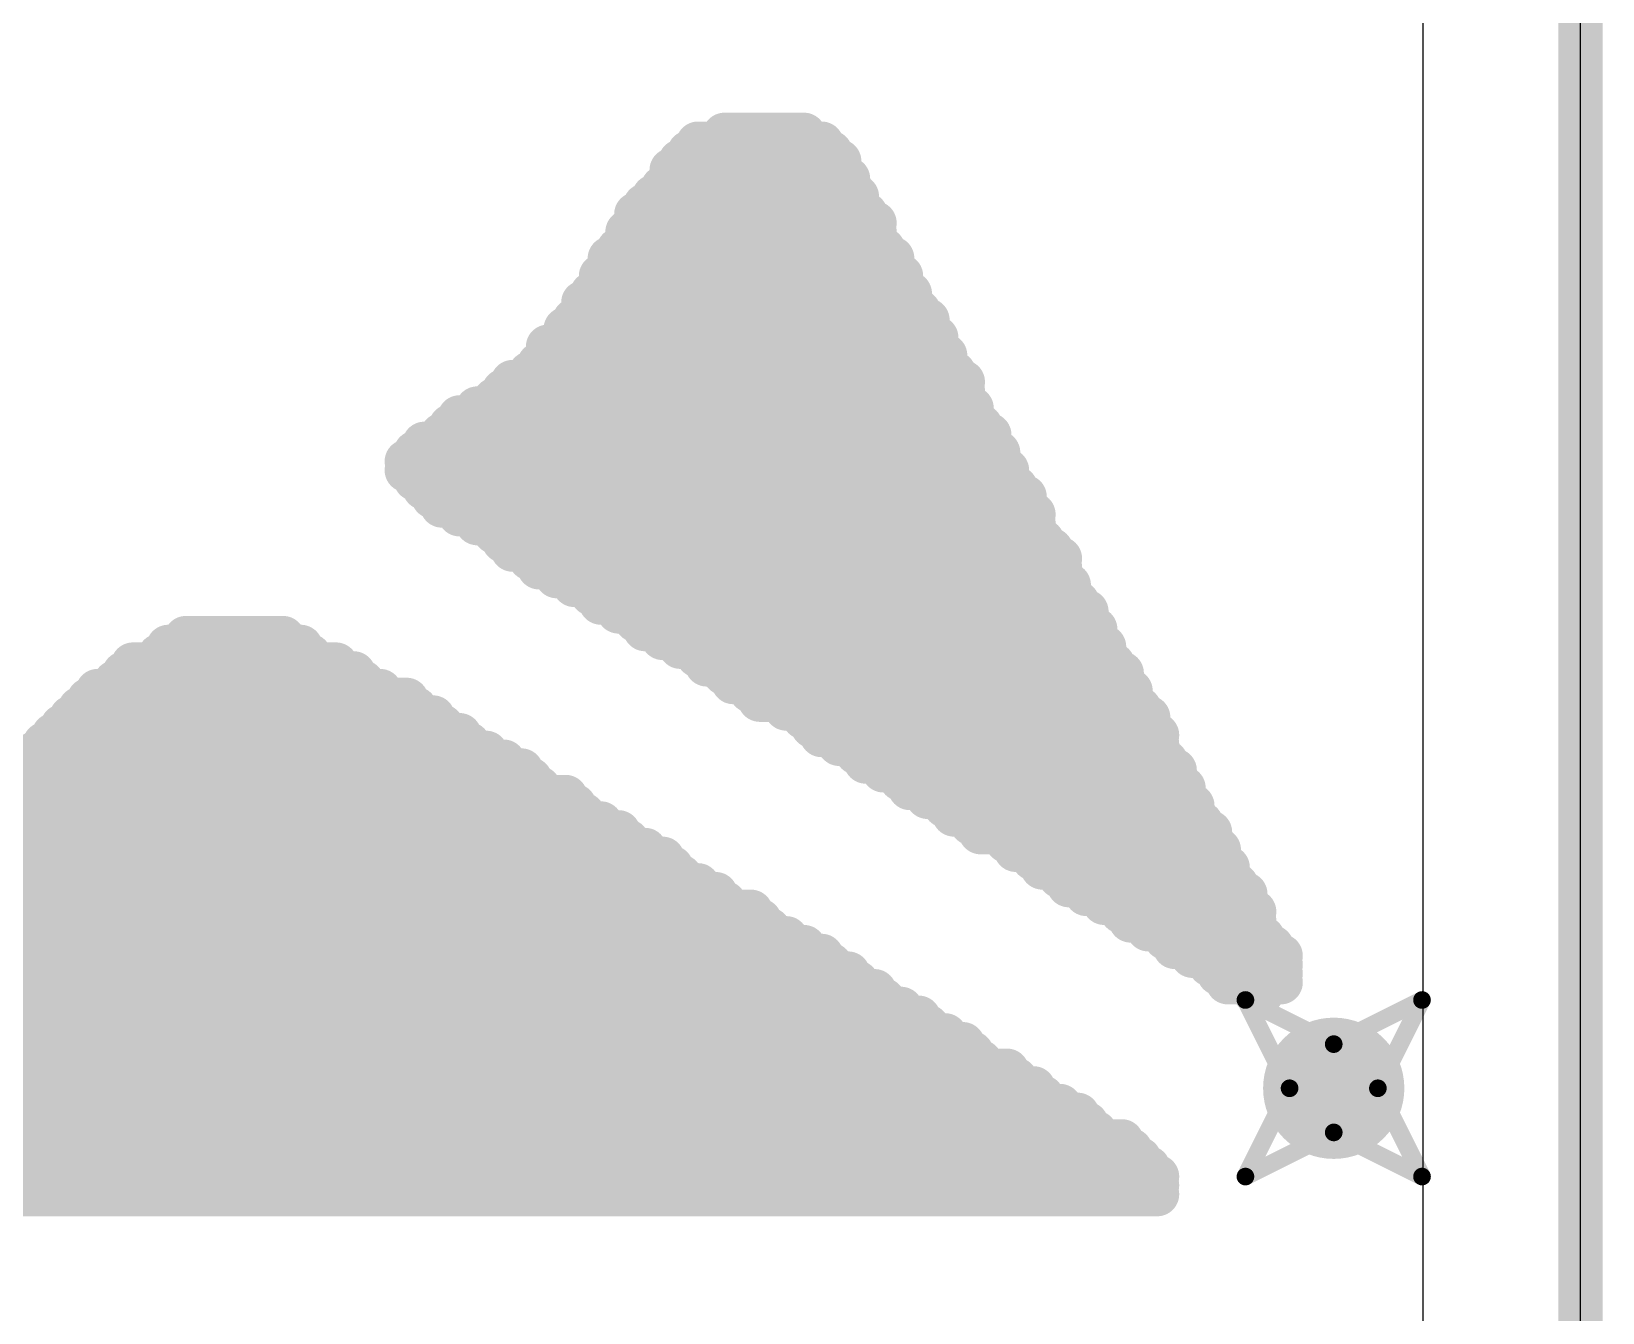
# Model space of a CAD drawing. Header units: millimetres. Extents: x 2.26 to 6.57, y 1.2 to 4.64.
# Drawn here: x 5.0608 to 5.2387, y 3.8777 to 4.0229 of the extents above; entities that cross this region are included whole.
import ezdxf

# ---------------------------------------------------------------- set-up
doc = ezdxf.new("R2010")
doc.units = ezdxf.units.MM
doc.header["$MEASUREMENT"] = 0
for name, color, linetype in [('BottomLayer', 5, 'Continuous'), ('DrillDrawing', 1, 'Continuous'), ('KeepOutLayer', 6, 'Continuous'), ('Mechanical1', 6, 'Continuous'), ('MultiLayer', 9, 'Continuous'), ('TopLayer', 1, 'Continuous'), ('TopOverlay', 2, 'Continuous'), ('ViaHoleLayer', 16, 'Continuous')]:
    doc.layers.add(name, color=color, linetype=linetype)

# ---------------------------------------------------------------- blocks, each defined once
blk = doc.blocks.new('LOGO_ESD_5')
at = {"layer": 'TopOverlay', "const_width": 0.005}
for points in [[(0.081, 0.018), (0.09, 0.018)], [(0.077, 0.016), (0.093, 0.016)], [(0.078, 0.017), (0.092, 0.017)], [(0.075, 0.014), (0.094, 0.014)], [(0.076, 0.015), (0.094, 0.015)], [(0.074, 0.012), (0.095, 0.012)], [(0.075, 0.013), (0.095, 0.013)], [(0.072, 0.01), (0.096, 0.01)], [(0.073, 0.011), (0.096, 0.011)], [(0.071, 0.009), (0.097, 0.009)], [(0.07, 0.007), (0.098, 0.007)], [(0.071, 0.008), (0.098, 0.008)], [(0.069, 0.005), (0.099, 0.005)], [(0.07, 0.006), (0.098, 0.006)], [(0.068, 0.004), (0.1, 0.004)], [(0.068, 0.003), (0.1, 0.003)], [(0.067, 0.002), (0.101, 0.002)], [(0.066, 0), (0.102, 0)], [(0.067, 0.001), (0.101, 0.001)], [(0.065, -0.001), (0.102, -0.001)], [(0.065, -0.002), (0.103, -0.002)], [(0.063, -0.004), (0.104, -0.004)], [(0.064, -0.003), (0.104, -0.003)], [(0.061, -0.006), (0.105, -0.006)], [(0.063, -0.005), (0.105, -0.005)], [(0.061, -0.007), (0.106, -0.007)], [(0.059, -0.009), (0.107, -0.009)], [(0.06, -0.008), (0.106, -0.008)], [(0.056, -0.011), (0.108, -0.011)], [(0.057, -0.01), (0.108, -0.01)], [(0.053, -0.013), (0.109, -0.013)], [(0.055, -0.012), (0.108, -0.012)], [(0.051, -0.014), (0.109, -0.014)], [(0.049, -0.016), (0.111, -0.016)], [(0.05, -0.015), (0.11, -0.015)], [(0.046, -0.018), (0.112, -0.018)], [(0.047, -0.017), (0.111, -0.017)], [(0.045, -0.019), (0.112, -0.019)], [(0.045, -0.02), (0.113, -0.02)], [(0.046, -0.021), (0.113, -0.021)], [(0.047, -0.022), (0.114, -0.022)], [(0.048, -0.023), (0.115, -0.023)], [(0.049, -0.024), (0.115, -0.024)], [(0.051, -0.025), (0.116, -0.025)], [(0.053, -0.026), (0.116, -0.026)], [(0.055, -0.027), (0.116, -0.027)], [(0.056, -0.028), (0.117, -0.028)], [(0.057, -0.029), (0.118, -0.029)], [(0.059, -0.03), (0.119, -0.03)], [(0.06, -0.031), (0.119, -0.031)], [(0.062, -0.032), (0.119, -0.032)], [(0.064, -0.033), (0.12, -0.033)], [(0.066, -0.034), (0.12, -0.034)], [(0.067, -0.035), (0.121, -0.035)], [(0.069, -0.036), (0.122, -0.036)], [(0.071, -0.037), (0.122, -0.037)], [(0.072, -0.038), (0.123, -0.038)], [(0.02, -0.039), (0.031, -0.039)], [(0.074, -0.039), (0.123, -0.039)], [(0.017, -0.041), (0.034, -0.041)], [(0.018, -0.04), (0.033, -0.04)], [(0.076, -0.04), (0.124, -0.04)], [(0.078, -0.041), (0.124, -0.041)], [(0.013, -0.043), (0.039, -0.043)], [(0.014, -0.042), (0.037, -0.042)], [(0.079, -0.042), (0.125, -0.042)], [(0.081, -0.043), (0.126, -0.043)], [(0.01, -0.045), (0.042, -0.045)], [(0.012, -0.044), (0.04, -0.044)], [(0.082, -0.044), (0.126, -0.044)], [(0.084, -0.045), (0.127, -0.045)], [(0.009, -0.046), (0.045, -0.046)], [(0.085, -0.046), (0.127, -0.046)], [(0.007, -0.048), (0.048, -0.048)], [(0.008, -0.047), (0.046, -0.047)], [(0.088, -0.047), (0.128, -0.047)], [(0.09, -0.048), (0.129, -0.048)], [(0.005, -0.05), (0.051, -0.05)], [(0.006, -0.049), (0.049, -0.049)], [(0.091, -0.049), (0.129, -0.049)], [(0.092, -0.05), (0.13, -0.05)], [(0.003, -0.052), (0.054, -0.052)], [(0.004, -0.051), (0.052, -0.051)], [(0.094, -0.051), (0.13, -0.051)], [(0.096, -0.052), (0.13, -0.052)], [(0.001, -0.054), (0.058, -0.054)], [(0.002, -0.053), (0.056, -0.053)], [(0.097, -0.053), (0.131, -0.053)], [(0.099, -0.054), (0.132, -0.054)], [(0, -0.055), (0.059, -0.055)], [(0.101, -0.055), (0.132, -0.055)], [(-0.001, -0.057), (0.063, -0.057)], [(0, -0.056), (0.06, -0.056)], [(0.102, -0.056), (0.133, -0.056)], [(0.104, -0.057), (0.133, -0.057)], [(-0.002, -0.059), (0.065, -0.059)], [(-0.001, -0.058), (0.064, -0.058)], [(0.106, -0.058), (0.134, -0.058)], [(0.107, -0.059), (0.134, -0.059)], [(-0.003, -0.061), (0.069, -0.061)], [(-0.002, -0.06), (0.067, -0.06)], [(0.109, -0.06), (0.135, -0.06)], [(0.11, -0.061), (0.136, -0.061)], [(-0.004, -0.062), (0.07, -0.062)], [(-0.004, -0.063), (0.072, -0.063)], [(0.113, -0.062), (0.136, -0.062)], [(0.114, -0.063), (0.137, -0.063)], [(-0.005, -0.064), (0.074, -0.064)], [(0.116, -0.064), (0.137, -0.064)], [(-0.006, -0.066), (0.076, -0.066)], [(-0.005, -0.065), (0.075, -0.065)], [(0.117, -0.065), (0.138, -0.065)], [(0.119, -0.066), (0.138, -0.066)], [(-0.007, -0.068), (0.08, -0.068)], [(-0.006, -0.067), (0.078, -0.067)], [(0.12, -0.067), (0.139, -0.067)], [(0.122, -0.068), (0.14, -0.068)], [(-0.007, -0.069), (0.081, -0.069)], [(-0.007, -0.07), (0.084, -0.07)], [(0.124, -0.069), (0.14, -0.069)], [(0.126, -0.07), (0.141, -0.07)], [(-0.008, -0.071), (0.085, -0.071)], [(0.127, -0.071), (0.141, -0.071)], [(-0.009, -0.073), (0.088, -0.073)], [(-0.008, -0.072), (0.086, -0.072)], [(0.129, -0.072), (0.141, -0.072)], [(0.131, -0.073), (0.142, -0.073)], [(-0.01, -0.075), (0.092, -0.075)], [(-0.009, -0.074), (0.09, -0.074)], [(0.132, -0.074), (0.143, -0.074)], [(0.134, -0.075), (0.144, -0.075)], [(-0.011, -0.076), (0.093, -0.076)], [(-0.011, -0.077), (0.095, -0.077)], [(0.136, -0.076), (0.144, -0.076)], [(0.137, -0.077), (0.144, -0.077)], [(-0.012, -0.078), (0.096, -0.078)], [(-0.012, -0.079), (0.098, -0.079)], [(0.138, -0.078), (0.144, -0.078)], [(0.141, -0.079), (0.142, -0.079)], [(-0.013, -0.08), (0.099, -0.08)], [(-0.015, -0.082), (0.103, -0.082)], [(-0.014, -0.081), (0.101, -0.081)], [(-0.127, -0.083), (0.104, -0.083)], [(-0.127, -0.084), (0.106, -0.084)], [(-0.127, -0.085), (0.108, -0.085)], [(-0.127, -0.086), (0.109, -0.086)], [(-0.127, -0.087), (0.11, -0.087)], [(-0.127, -0.088), (0.113, -0.088)], [(-0.127, -0.089), (0.114, -0.089)], [(-0.127, -0.09), (0.116, -0.09)], [(-0.126, -0.091), (0.117, -0.091)], [(-0.126, -0.092), (0.119, -0.092)], [(-0.125, -0.093), (0.121, -0.093)], [(-0.125, -0.094), (0.122, -0.094)], [(-0.124, -0.095), (0.123, -0.095)], [(-0.123, -0.096), (0.126, -0.096)], [(-0.12, -0.097), (0.127, -0.097)], [(-0.119, -0.098), (0.128, -0.098)], [(-0.117, -0.099), (0.129, -0.099)], [(-0.114, -0.1), (0.13, -0.1)], [(-0.111, -0.101), (0.13, -0.101)], [(-0.109, -0.102), (0.13, -0.102)]]:
    blk.add_lwpolyline(points, dxfattribs=at)
at = {"layer": 'TopOverlay', "const_width": 0.0025}
for points in [[(0.07975, 0.018, 1), (0.08225, 0.018, 1)], [(0.08875, 0.018, 1), (0.09125, 0.018, 1)], [(0.07575, 0.016, 1), (0.07825, 0.016, 1)], [(0.07675, 0.017, 1), (0.07925, 0.017, 1)], [(0.09075, 0.017, 1), (0.09325, 0.017, 1)], [(0.09175, 0.016, 1), (0.09425, 0.016, 1)], [(0.07375, 0.014, 1), (0.07625, 0.014, 1)], [(0.07475, 0.015, 1), (0.07725, 0.015, 1)], [(0.09275, 0.015, 1), (0.09525, 0.015, 1)], [(0.09275, 0.014, 1), (0.09525, 0.014, 1)], [(0.07275, 0.012, 1), (0.07525, 0.012, 1)], [(0.07375, 0.013, 1), (0.07625, 0.013, 1)], [(0.09375, 0.013, 1), (0.09625, 0.013, 1)], [(0.09375, 0.012, 1), (0.09625, 0.012, 1)], [(0.07075, 0.01, 1), (0.07325, 0.01, 1)], [(0.07175, 0.011, 1), (0.07425, 0.011, 1)], [(0.09475, 0.011, 1), (0.09725, 0.011, 1)], [(0.09475, 0.01, 1), (0.09725, 0.01, 1)], [(0.06975, 0.009, 1), (0.07225, 0.009, 1)], [(0.09575, 0.009, 1), (0.09825, 0.009, 1)], [(0.06875, 0.007, 1), (0.07125, 0.007, 1)], [(0.06975, 0.008, 1), (0.07225, 0.008, 1)], [(0.09675, 0.008, 1), (0.09925, 0.008, 1)], [(0.09675, 0.007, 1), (0.09925, 0.007, 1)], [(0.06775, 0.005, 1), (0.07025, 0.005, 1)], [(0.06875, 0.006, 1), (0.07125, 0.006, 1)], [(0.09675, 0.006, 1), (0.09925, 0.006, 1)], [(0.09775, 0.005, 1), (0.10025, 0.005, 1)], [(0.06675, 0.004, 1), (0.06925, 0.004, 1)], [(0.06675, 0.003, 1), (0.06925, 0.003, 1)], [(0.09875, 0.004, 1), (0.10125, 0.004, 1)], [(0.09875, 0.003, 1), (0.10125, 0.003, 1)], [(0.06575, 0.002, 1), (0.06825, 0.002, 1)], [(0.09975, 0.002, 1), (0.10225, 0.002, 1)], [(0.06475, 0, 1), (0.06725, 0, 1)], [(0.06575, 0.001, 1), (0.06825, 0.001, 1)], [(0.09975, 0.001, 1), (0.10225, 0.001, 1)], [(0.10075, 0, 1), (0.10325, 0, 1)], [(0.06375, -0.001, 1), (0.06625, -0.001, 1)], [(0.06375, -0.002, 1), (0.06625, -0.002, 1)], [(0.10075, -0.001, 1), (0.10325, -0.001, 1)], [(0.10175, -0.002, 1), (0.10425, -0.002, 1)], [(0.06175, -0.004, 1), (0.06425, -0.004, 1)], [(0.06275, -0.003, 1), (0.06525, -0.003, 1)], [(0.10275, -0.003, 1), (0.10525, -0.003, 1)], [(0.10275, -0.004, 1), (0.10525, -0.004, 1)], [(0.05975, -0.006, 1), (0.06225, -0.006, 1)], [(0.06175, -0.005, 1), (0.06425, -0.005, 1)], [(0.10375, -0.005, 1), (0.10625, -0.005, 1)], [(0.10375, -0.006, 1), (0.10625, -0.006, 1)], [(0.05975, -0.007, 1), (0.06225, -0.007, 1)], [(0.10475, -0.007, 1), (0.10725, -0.007, 1)], [(0.05775, -0.009, 1), (0.06025, -0.009, 1)], [(0.05875, -0.008, 1), (0.06125, -0.008, 1)], [(0.10475, -0.008, 1), (0.10725, -0.008, 1)], [(0.10575, -0.009, 1), (0.10825, -0.009, 1)], [(0.05475, -0.011, 1), (0.05725, -0.011, 1)], [(0.05575, -0.01, 1), (0.05825, -0.01, 1)], [(0.10675, -0.01, 1), (0.10925, -0.01, 1)], [(0.10675, -0.011, 1), (0.10925, -0.011, 1)], [(0.05175, -0.013, 1), (0.05425, -0.013, 1)], [(0.05375, -0.012, 1), (0.05625, -0.012, 1)], [(0.10675, -0.012, 1), (0.10925, -0.012, 1)], [(0.10775, -0.013, 1), (0.11025, -0.013, 1)], [(0.04975, -0.014, 1), (0.05225, -0.014, 1)], [(0.10775, -0.014, 1), (0.11025, -0.014, 1)], [(0.04775, -0.016, 1), (0.05025, -0.016, 1)], [(0.04875, -0.015, 1), (0.05125, -0.015, 1)], [(0.10875, -0.015, 1), (0.11125, -0.015, 1)], [(0.10975, -0.016, 1), (0.11225, -0.016, 1)], [(0.04475, -0.018, 1), (0.04725, -0.018, 1)], [(0.04575, -0.017, 1), (0.04825, -0.017, 1)], [(0.10975, -0.017, 1), (0.11225, -0.017, 1)], [(0.11075, -0.018, 1), (0.11325, -0.018, 1)], [(0.04375, -0.019, 1), (0.04625, -0.019, 1)], [(0.04375, -0.02, 1), (0.04625, -0.02, 1)], [(0.11075, -0.019, 1), (0.11325, -0.019, 1)], [(0.11175, -0.02, 1), (0.11425, -0.02, 1)], [(0.04475, -0.021, 1), (0.04725, -0.021, 1)], [(0.04575, -0.022, 1), (0.04825, -0.022, 1)], [(0.11175, -0.021, 1), (0.11425, -0.021, 1)], [(0.11275, -0.022, 1), (0.11525, -0.022, 1)], [(0.04675, -0.023, 1), (0.04925, -0.023, 1)], [(0.11375, -0.023, 1), (0.11625, -0.023, 1)], [(0.04775, -0.024, 1), (0.05025, -0.024, 1)], [(0.04975, -0.025, 1), (0.05225, -0.025, 1)], [(0.11375, -0.024, 1), (0.11625, -0.024, 1)], [(0.11475, -0.025, 1), (0.11725, -0.025, 1)], [(0.05175, -0.026, 1), (0.05425, -0.026, 1)], [(0.05375, -0.027, 1), (0.05625, -0.027, 1)], [(0.11475, -0.026, 1), (0.11725, -0.026, 1)], [(0.11475, -0.027, 1), (0.11725, -0.027, 1)], [(0.05475, -0.028, 1), (0.05725, -0.028, 1)], [(0.05575, -0.029, 1), (0.05825, -0.029, 1)], [(0.11575, -0.028, 1), (0.11825, -0.028, 1)], [(0.11675, -0.029, 1), (0.11925, -0.029, 1)], [(0.05775, -0.03, 1), (0.06025, -0.03, 1)], [(0.11775, -0.03, 1), (0.12025, -0.03, 1)], [(0.05875, -0.031, 1), (0.06125, -0.031, 1)], [(0.06075, -0.032, 1), (0.06325, -0.032, 1)], [(0.11775, -0.031, 1), (0.12025, -0.031, 1)], [(0.11775, -0.032, 1), (0.12025, -0.032, 1)], [(0.06275, -0.033, 1), (0.06525, -0.033, 1)], [(0.06475, -0.034, 1), (0.06725, -0.034, 1)], [(0.11875, -0.033, 1), (0.12125, -0.033, 1)], [(0.11875, -0.034, 1), (0.12125, -0.034, 1)], [(0.06575, -0.035, 1), (0.06825, -0.035, 1)], [(0.06775, -0.036, 1), (0.07025, -0.036, 1)], [(0.11975, -0.035, 1), (0.12225, -0.035, 1)], [(0.12075, -0.036, 1), (0.12325, -0.036, 1)], [(0.06975, -0.037, 1), (0.07225, -0.037, 1)], [(0.07075, -0.038, 1), (0.07325, -0.038, 1)], [(0.12075, -0.037, 1), (0.12325, -0.037, 1)], [(0.12175, -0.038, 1), (0.12425, -0.038, 1)], [(0.01875, -0.039, 1), (0.02125, -0.039, 1)], [(0.02975, -0.039, 1), (0.03225, -0.039, 1)], [(0.07275, -0.039, 1), (0.07525, -0.039, 1)], [(0.12175, -0.039, 1), (0.12425, -0.039, 1)], [(0.01575, -0.041, 1), (0.01825, -0.041, 1)], [(0.01675, -0.04, 1), (0.01925, -0.04, 1)], [(0.03175, -0.04, 1), (0.03425, -0.04, 1)], [(0.03275, -0.041, 1), (0.03525, -0.041, 1)], [(0.07475, -0.04, 1), (0.07725, -0.04, 1)], [(0.07675, -0.041, 1), (0.07925, -0.041, 1)], [(0.12275, -0.04, 1), (0.12525, -0.04, 1)], [(0.12275, -0.041, 1), (0.12525, -0.041, 1)], [(0.01175, -0.043, 1), (0.01425, -0.043, 1)], [(0.01275, -0.042, 1), (0.01525, -0.042, 1)], [(0.03575, -0.042, 1), (0.03825, -0.042, 1)], [(0.03775, -0.043, 1), (0.04025, -0.043, 1)], [(0.07775, -0.042, 1), (0.08025, -0.042, 1)], [(0.07975, -0.043, 1), (0.08225, -0.043, 1)], [(0.12375, -0.042, 1), (0.12625, -0.042, 1)], [(0.12475, -0.043, 1), (0.12725, -0.043, 1)], [(0.00875, -0.045, 1), (0.01125, -0.045, 1)], [(0.01075, -0.044, 1), (0.01325, -0.044, 1)], [(0.03875, -0.044, 1), (0.04125, -0.044, 1)], [(0.04075, -0.045, 1), (0.04325, -0.045, 1)], [(0.08075, -0.044, 1), (0.08325, -0.044, 1)], [(0.08275, -0.045, 1), (0.08525, -0.045, 1)], [(0.12475, -0.044, 1), (0.12725, -0.044, 1)], [(0.12575, -0.045, 1), (0.12825, -0.045, 1)], [(0.00775, -0.046, 1), (0.01025, -0.046, 1)], [(0.04375, -0.046, 1), (0.04625, -0.046, 1)], [(0.08375, -0.046, 1), (0.08625, -0.046, 1)], [(0.12575, -0.046, 1), (0.12825, -0.046, 1)], [(0.00575, -0.048, 1), (0.00825, -0.048, 1)], [(0.00675, -0.047, 1), (0.00925, -0.047, 1)], [(0.04475, -0.047, 1), (0.04725, -0.047, 1)], [(0.04675, -0.048, 1), (0.04925, -0.048, 1)], [(0.08675, -0.047, 1), (0.08925, -0.047, 1)], [(0.08875, -0.048, 1), (0.09125, -0.048, 1)], [(0.12675, -0.047, 1), (0.12925, -0.047, 1)], [(0.12775, -0.048, 1), (0.13025, -0.048, 1)], [(0.00375, -0.05, 1), (0.00625, -0.05, 1)], [(0.00475, -0.049, 1), (0.00725, -0.049, 1)], [(0.04775, -0.049, 1), (0.05025, -0.049, 1)], [(0.04975, -0.05, 1), (0.05225, -0.05, 1)], [(0.08975, -0.049, 1), (0.09225, -0.049, 1)], [(0.09075, -0.05, 1), (0.09325, -0.05, 1)], [(0.12775, -0.049, 1), (0.13025, -0.049, 1)], [(0.12875, -0.05, 1), (0.13125, -0.05, 1)], [(0.00175, -0.052, 1), (0.00425, -0.052, 1)], [(0.00275, -0.051, 1), (0.00525, -0.051, 1)], [(0.05075, -0.051, 1), (0.05325, -0.051, 1)], [(0.05275, -0.052, 1), (0.05525, -0.052, 1)], [(0.09275, -0.051, 1), (0.09525, -0.051, 1)], [(0.09475, -0.052, 1), (0.09725, -0.052, 1)], [(0.12875, -0.051, 1), (0.13125, -0.051, 1)], [(0.12875, -0.052, 1), (0.13125, -0.052, 1)], [(-0.00025, -0.054, 1), (0.00225, -0.054, 1)], [(0.00075, -0.053, 1), (0.00325, -0.053, 1)], [(0.05475, -0.053, 1), (0.05725, -0.053, 1)], [(0.05675, -0.054, 1), (0.05925, -0.054, 1)], [(0.09575, -0.053, 1), (0.09825, -0.053, 1)], [(0.09775, -0.054, 1), (0.10025, -0.054, 1)], [(0.12975, -0.053, 1), (0.13225, -0.053, 1)], [(0.13075, -0.054, 1), (0.13325, -0.054, 1)], [(-0.00125, -0.055, 1), (0.00125, -0.055, 1)], [(0.05775, -0.055, 1), (0.06025, -0.055, 1)], [(0.09975, -0.055, 1), (0.10225, -0.055, 1)], [(0.13075, -0.055, 1), (0.13325, -0.055, 1)], [(-0.00125, -0.056, 1), (0.00125, -0.056, 1)], [(0.05875, -0.056, 1), (0.06125, -0.056, 1)], [(0.06175, -0.057, 1), (0.06425, -0.057, 1)], [(0.10075, -0.056, 1), (0.10325, -0.056, 1)], [(0.10275, -0.057, 1), (0.10525, -0.057, 1)], [(0.13175, -0.056, 1), (0.13425, -0.056, 1)], [(0.13175, -0.057, 1), (0.13425, -0.057, 1)], [(0.06275, -0.058, 1), (0.06525, -0.058, 1)], [(0.06375, -0.059, 1), (0.06625, -0.059, 1)], [(0.10475, -0.058, 1), (0.10725, -0.058, 1)], [(0.10575, -0.059, 1), (0.10825, -0.059, 1)], [(0.13275, -0.058, 1), (0.13525, -0.058, 1)], [(0.13275, -0.059, 1), (0.13525, -0.059, 1)], [(0.06575, -0.06, 1), (0.06825, -0.06, 1)], [(0.06775, -0.061, 1), (0.07025, -0.061, 1)], [(0.10775, -0.06, 1), (0.11025, -0.06, 1)], [(0.10875, -0.061, 1), (0.11125, -0.061, 1)], [(0.13375, -0.06, 1), (0.13625, -0.06, 1)], [(0.13475, -0.061, 1), (0.13725, -0.061, 1)], [(0.06875, -0.062, 1), (0.07125, -0.062, 1)], [(0.07075, -0.063, 1), (0.07325, -0.063, 1)], [(0.11175, -0.062, 1), (0.11425, -0.062, 1)], [(0.11275, -0.063, 1), (0.11525, -0.063, 1)], [(0.13475, -0.062, 1), (0.13725, -0.062, 1)], [(0.13575, -0.063, 1), (0.13825, -0.063, 1)], [(0.07275, -0.064, 1), (0.07525, -0.064, 1)], [(0.11475, -0.064, 1), (0.11725, -0.064, 1)], [(0.13575, -0.064, 1), (0.13825, -0.064, 1)], [(0.07375, -0.065, 1), (0.07625, -0.065, 1)], [(0.07475, -0.066, 1), (0.07725, -0.066, 1)], [(0.11575, -0.065, 1), (0.11825, -0.065, 1)], [(0.11775, -0.066, 1), (0.12025, -0.066, 1)], [(0.13675, -0.065, 1), (0.13925, -0.065, 1)], [(0.13675, -0.066, 1), (0.13925, -0.066, 1)], [(0.07675, -0.067, 1), (0.07925, -0.067, 1)], [(0.07875, -0.068, 1), (0.08125, -0.068, 1)], [(0.11875, -0.067, 1), (0.12125, -0.067, 1)], [(0.12075, -0.068, 1), (0.12325, -0.068, 1)], [(0.13775, -0.067, 1), (0.14025, -0.067, 1)], [(0.13875, -0.068, 1), (0.14125, -0.068, 1)], [(0.07975, -0.069, 1), (0.08225, -0.069, 1)], [(0.08275, -0.07, 1), (0.08525, -0.07, 1)], [(0.12275, -0.069, 1), (0.12525, -0.069, 1)], [(0.12475, -0.07, 1), (0.12725, -0.07, 1)], [(0.13875, -0.069, 1), (0.14125, -0.069, 1)], [(0.13975, -0.07, 1), (0.14225, -0.07, 1)], [(0.08375, -0.071, 1), (0.08625, -0.071, 1)], [(0.12575, -0.071, 1), (0.12825, -0.071, 1)], [(0.13975, -0.071, 1), (0.14225, -0.071, 1)], [(0.08475, -0.072, 1), (0.08725, -0.072, 1)], [(0.08675, -0.073, 1), (0.08925, -0.073, 1)], [(0.12775, -0.072, 1), (0.13025, -0.072, 1)], [(0.12975, -0.073, 1), (0.13225, -0.073, 1)], [(0.13975, -0.072, 1), (0.14225, -0.072, 1)], [(0.14075, -0.073, 1), (0.14325, -0.073, 1)], [(0.08875, -0.074, 1), (0.09125, -0.074, 1)], [(0.09075, -0.075, 1), (0.09325, -0.075, 1)], [(0.13075, -0.074, 1), (0.13325, -0.074, 1)], [(0.13275, -0.075, 1), (0.13525, -0.075, 1)], [(0.14175, -0.074, 1), (0.14425, -0.074, 1)], [(0.14275, -0.075, 1), (0.14525, -0.075, 1)], [(0.09175, -0.076, 1), (0.09425, -0.076, 1)], [(0.09375, -0.077, 1), (0.09625, -0.077, 1)], [(0.13475, -0.076, 1), (0.13725, -0.076, 1)], [(0.13575, -0.077, 1), (0.13825, -0.077, 1)], [(0.14275, -0.076, 1), (0.14525, -0.076, 1)], [(0.14275, -0.077, 1), (0.14525, -0.077, 1)], [(0.09475, -0.078, 1), (0.09725, -0.078, 1)], [(0.09675, -0.079, 1), (0.09925, -0.079, 1)], [(0.13675, -0.078, 1), (0.13925, -0.078, 1)], [(0.13975, -0.079, 1), (0.14225, -0.079, 1)], [(0.14075, -0.079, 1), (0.14325, -0.079, 1)], [(0.14275, -0.078, 1), (0.14525, -0.078, 1)], [(0.09775, -0.08, 1), (0.10025, -0.08, 1)], [(0.09975, -0.081, 1), (0.10225, -0.081, 1)], [(0.10175, -0.082, 1), (0.10425, -0.082, 1)], [(0.10275, -0.083, 1), (0.10525, -0.083, 1)], [(0.10475, -0.084, 1), (0.10725, -0.084, 1)], [(0.10675, -0.085, 1), (0.10925, -0.085, 1)], [(0.10775, -0.086, 1), (0.11025, -0.086, 1)], [(0.10875, -0.087, 1), (0.11125, -0.087, 1)], [(0.11175, -0.088, 1), (0.11425, -0.088, 1)], [(0.11275, -0.089, 1), (0.11525, -0.089, 1)], [(0.11475, -0.09, 1), (0.11725, -0.09, 1)], [(0.11575, -0.091, 1), (0.11825, -0.091, 1)], [(0.11775, -0.092, 1), (0.12025, -0.092, 1)], [(0.11975, -0.093, 1), (0.12225, -0.093, 1)], [(0.12075, -0.094, 1), (0.12325, -0.094, 1)], [(0.12175, -0.095, 1), (0.12425, -0.095, 1)], [(0.12475, -0.096, 1), (0.12725, -0.096, 1)], [(0.12575, -0.097, 1), (0.12825, -0.097, 1)], [(0.12675, -0.098, 1), (0.12925, -0.098, 1)], [(0.12775, -0.099, 1), (0.13025, -0.099, 1)], [(0.12875, -0.1, 1), (0.13125, -0.1, 1)], [(0.12875, -0.101, 1), (0.13125, -0.101, 1)], [(0.12875, -0.102, 1), (0.13125, -0.102, 1)]]:
    blk.add_lwpolyline(points, format="xyb", close=True, dxfattribs=at)

msp = doc.modelspace()

# ---------------------------------------------------------------- linework, layer by layer
at = {"layer": 'BottomLayer'}
msp.add_line((5.21838, 4.37402), (5.21838, 3.50603), dxfattribs=at)
at = {"layer": 'BottomLayer', "const_width": 0.008}
msp.add_lwpolyline([(5.20427, 3.90315, 1), (5.21227, 3.90315, 1)], format="xyb", close=True, dxfattribs=at)
at = {"layer": 'DrillDrawing', "const_width": 0.002}
for points in [[(5.19827, 3.91315), (5.20827, 3.90815)], [(5.19827, 3.91315), (5.20327, 3.90315)], [(5.20827, 3.90815), (5.21827, 3.91315)], [(5.21327, 3.90315), (5.21827, 3.91315)], [(5.19827, 3.89315), (5.20327, 3.90315)], [(5.21327, 3.90315), (5.21827, 3.89315)], [(5.19827, 3.89315), (5.20827, 3.89815)], [(5.20827, 3.89815), (5.21827, 3.89315)]]:
    msp.add_lwpolyline(points, dxfattribs=at)
at = {"layer": 'DrillDrawing', "const_width": 0.001}
for points in [[(5.19777, 3.91315, 1), (5.19877, 3.91315, 1)], [(5.19777, 3.91315, 1), (5.19877, 3.91315, 1)], [(5.21777, 3.91315, 1), (5.21877, 3.91315, 1)], [(5.21777, 3.91315, 1), (5.21877, 3.91315, 1)], [(5.20777, 3.90815, 1), (5.20877, 3.90815, 1)], [(5.20777, 3.90815, 1), (5.20877, 3.90815, 1)], [(5.20277, 3.90315, 1), (5.20377, 3.90315, 1)], [(5.20277, 3.90315, 1), (5.20377, 3.90315, 1)], [(5.21277, 3.90315, 1), (5.21377, 3.90315, 1)], [(5.21277, 3.90315, 1), (5.21377, 3.90315, 1)], [(5.20777, 3.89815, 1), (5.20877, 3.89815, 1)], [(5.20777, 3.89815, 1), (5.20877, 3.89815, 1)], [(5.19777, 3.89315, 1), (5.19877, 3.89315, 1)], [(5.19777, 3.89315, 1), (5.19877, 3.89315, 1)], [(5.21777, 3.89315, 1), (5.21877, 3.89315, 1)], [(5.21777, 3.89315, 1), (5.21877, 3.89315, 1)]]:
    msp.add_lwpolyline(points, format="xyb", close=True, dxfattribs=at)
at = {"layer": 'KeepOutLayer', "const_width": 0.005}
msp.add_lwpolyline([(5.23622, 3.48819), (5.23622, 4.37402)], dxfattribs=at)
at = {"layer": 'Mechanical1'}
msp.add_line((5.23622, 3.48819), (5.23622, 4.37402), dxfattribs=at)
at = {"layer": 'MultiLayer', "const_width": 0.008}
msp.add_lwpolyline([(5.20427, 3.90315, 1), (5.21227, 3.90315, 1)], format="xyb", close=True, dxfattribs=at)
at = {"layer": 'TopLayer'}
msp.add_line((5.21838, 4.37402), (5.21838, 3.50603), dxfattribs=at)
at = {"layer": 'TopLayer', "const_width": 0.008}
msp.add_lwpolyline([(5.20427, 3.90315, 1), (5.21227, 3.90315, 1)], format="xyb", close=True, dxfattribs=at)
at = {"layer": 'ViaHoleLayer', "const_width": 0.004}
msp.add_lwpolyline([(5.20627, 3.90315, 1), (5.21027, 3.90315, 1)], format="xyb", close=True, dxfattribs=at)

# ---------------------------------------------------------------- block references
msp.add_blockref('LOGO_ESD_5', (5.05827, 3.99315))

doc.saveas('drawing.dxf')
